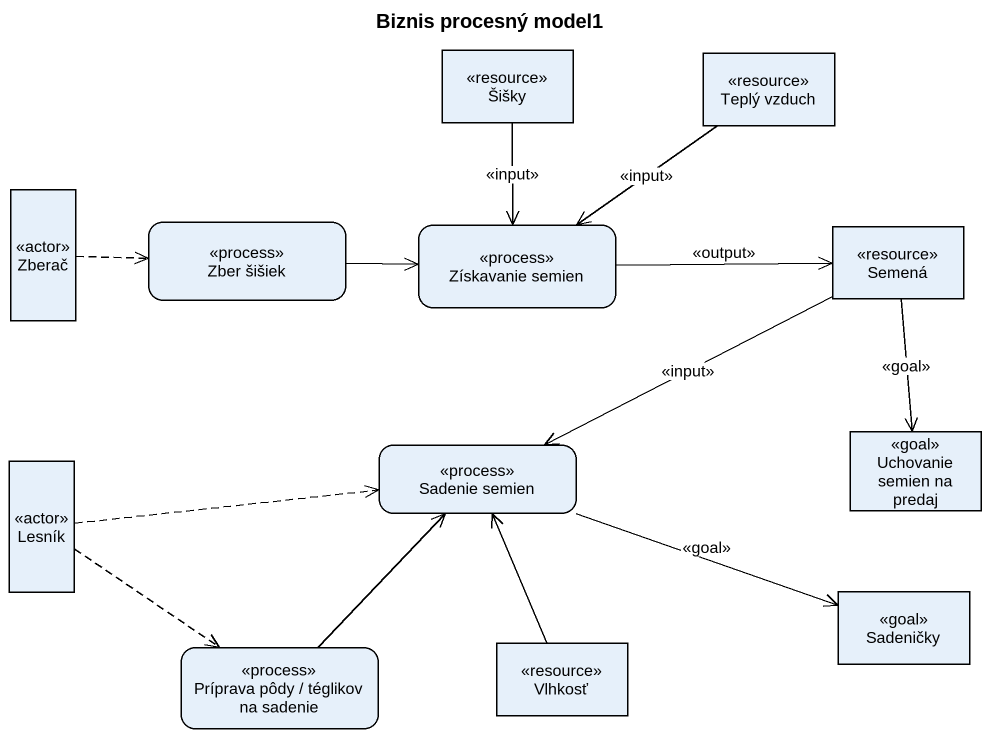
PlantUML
@startuml
title Biznis procesný model1
hide empty description
state Šišky <<resource>>
state "Teplý vzduch" as Teplý_vzduch <<resource>>
state Zberač <<actor>>
state "Zber šišiek" as Zber_šišiek <<process>>
state "Získavanie semien" as Získavanie_semien <<process>>
state Semená <<resource>>
state "Sadenie semien" as Sadenie_semien <<process>>
state "Uchovanie semien na predaj" as Uchovanie_semien_na_predaj <<goal>>
state Lesník <<actor>>
state "Príprava pôdy / téglikov na sadenie" as Príprava_pôdy_téglikov_na <<process>>
state Vlhkosť <<resource>>
state Sadeničky <<goal>>
Šišky --> Získavanie_semien : <<input>>
Teplý_vzduch --> Získavanie_semien : <<input>>
Zberač -right[dashed]-> Zber_šišiek
Zber_šišiek -right-> Získavanie_semien
Získavanie_semien -right-> Semená : <<output>>
Semená -left-> Sadenie_semien : <<input>>
Semená --> Uchovanie_semien_na_predaj : <<goal>>
Sadenie_semien -right-> Sadeničky : <<goal>>
Lesník -right[dashed]-> Sadenie_semien
Lesník -[dashed]-> Príprava_pôdy_téglikov_na
Príprava_pôdy_téglikov_na -up-> Sadenie_semien
Vlhkosť -up-> Sadenie_semien
@enduml
